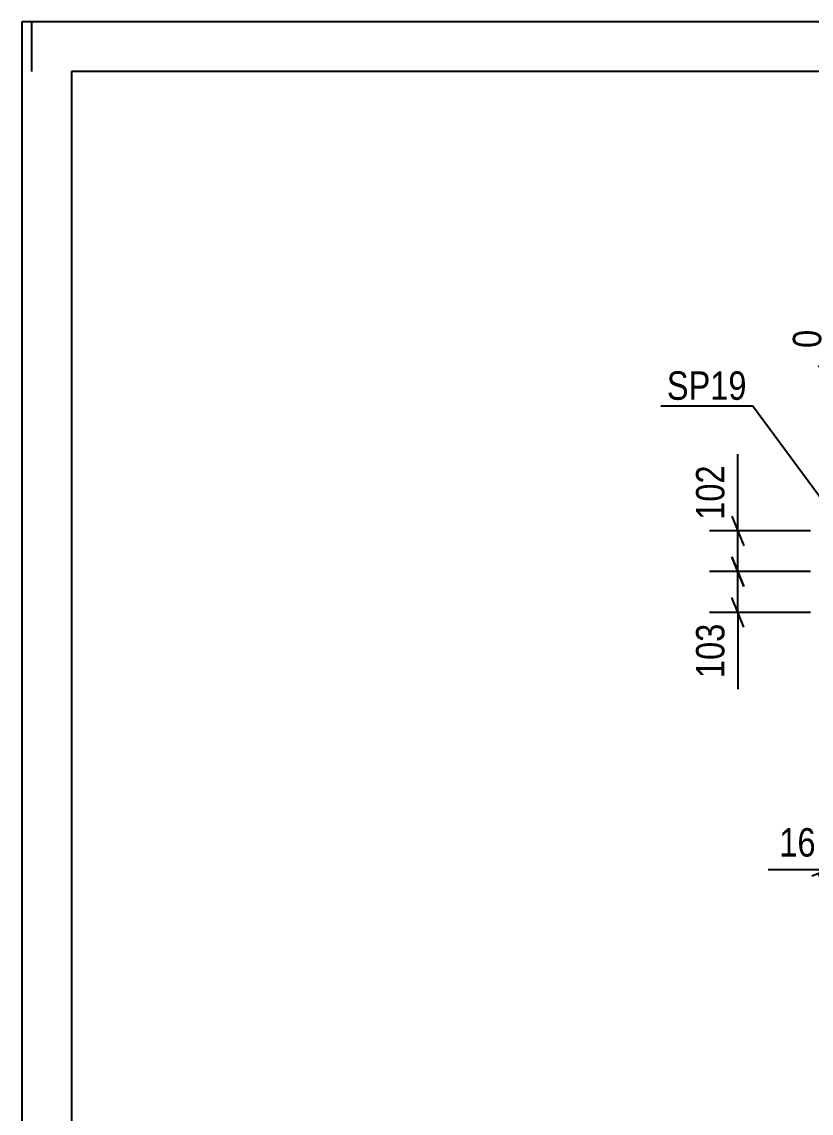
# Model space of a CAD drawing. Header units: millimetres. Extents: x -78 to 763, y -439 to 155.
# Drawn here: x -78.5 to 1, y 45.6 to 155.4 of the extents above; entities that cross this region are included whole.
import ezdxf

# ---------------------------------------------------------------- set-up
doc = ezdxf.new("R2010")
doc.units = ezdxf.units.MM
doc.styles.add('Arial Narrow', font='ARIALN.TTF', dxfattribs={"height": 0.2})

# ---------------------------------------------------------------- blocks, each defined once
blk = doc.blocks.new('Unknown-800830732-1133')
at = {"color": 5, "linetype": 'Continuous'}
for p, q in [((762.53, 155.43), (-78.47, 155.43)), ((-78.47, 155.43), (-78.47, -438.57)), ((-77.47, 150.43), (-77.47, 155.43)), ((757.53, 150.43), (-73.47, 150.43)), ((-73.47, 150.43), (-73.47, -433.57))]:
    blk.add_line(p, q, dxfattribs=at)
blk = doc.blocks.new('StraightDimension-800830732-16154 - 2182')
at = {"color": 7, "linetype": 'Continuous'}
for p, q in [((-6.35, 104.18), (-6.35, 111.91)), ((-6.35, 104.18), (-6.35, 111.91)), ((-6.95, 105.68), (-5.75, 102.68)), ((0.96, 104.18), (-9.2, 104.18)), ((-6.35, 100.08), (-6.35, 104.18)), ((-5.75, 98.58), (-6.95, 101.58)), ((0.96, 100.08), (-9.2, 100.08))]:
    blk.add_line(p, q, dxfattribs=at)
at = {"color": 0}
blk.add_wipeout([(-7.1, 111.39), (-11.3, 111.39), (-11.3, 104.7), (-7.1, 104.7)], dxfattribs=at)
at = {"color": 3, "style": 'Arial Narrow'}
blk.add_text('102', height=2.863, rotation=90.0002, dxfattribs=at).set_placement((-7.7, 105.3))
blk = doc.blocks.new('StraightDimension-800830732-2395 - 2182')
at = {"color": 7, "linetype": 'Continuous'}
for p, q in [((2.61, 92.58), (2.61, 67.65)), ((3.25, 92.58), (3.25, 67.65)), ((1.11, 69.45), (4.11, 70.65)), ((4.75, 70.65), (1.75, 69.45)), ((2.61, 70.05), (-3.3, 70.05)), ((2.61, 70.05), (-3.3, 70.05)), ((2.61, 70.05), (3.25, 70.05))]:
    blk.add_line(p, q, dxfattribs=at)
at = {"color": 0}
blk.add_wipeout([(2.08, 70.8), (2.08, 75), (-2.77, 75), (-2.77, 70.8)], dxfattribs=at)
at = {"color": 3, "style": 'Arial Narrow'}
blk.add_text('16', height=2.863, dxfattribs=at).set_placement((-2.17, 71.4))
blk = doc.blocks.new('StraightDimension-800830732-14251 - 2182')
at = {"color": 7, "linetype": 'Continuous'}
for p, q in [((25.07, 105.08), (25.07, 128.08)), ((3.25, 103.08), (3.25, 124.42)), ((4.75, 121.9), (1.75, 120.7)), ((3.25, 121.3), (25.07, 121.3)), ((23.57, 120.7), (26.57, 121.9))]:
    blk.add_line(p, q, dxfattribs=at)
at = {"color": 0}
blk.add_wipeout([(17.5, 122.05), (17.5, 126.25), (10.82, 126.25), (10.82, 122.05)], dxfattribs=at)
at = {"color": 3, "style": 'Arial Narrow'}
blk.add_text('996', height=2.863, dxfattribs=at).set_placement((11.42, 122.65))
at = {"color": 0, "linetype": 'Continuous'}
for points in [[(24.47, 128.68), (20.27, 128.68), (20.27, 122), (24.47, 122)], [(2.65, 125.02), (-1.55, 125.02), (-1.55, 122), (2.65, 122)]]:
    blk.add_wipeout(points, dxfattribs=at)
at = {"color": 3, "linetype": 'Continuous', "style": 'Arial Narrow'}
for s, height, p in [('996', 2.863, (23.87, 122.6)), ('0', 2.86, (2.05, 122.6))]:
    blk.add_text(s, height=height, rotation=90.0002, dxfattribs=at).set_placement(p)
blk = doc.blocks.new('StraightDimension-800830732-16155 - 2182')
at = {"color": 7, "linetype": 'Continuous'}
for p, q in [((-6.95, 101.58), (-5.75, 98.58)), ((0.96, 100.08), (-9.2, 100.08)), ((-6.35, 95.98), (-6.35, 100.08)), ((-5.75, 94.48), (-6.95, 97.48)), ((0.96, 95.98), (-9.2, 95.98)), ((-6.35, 95.98), (-6.35, 88.24)), ((-6.35, 95.98), (-6.35, 88.24))]:
    blk.add_line(p, q, dxfattribs=at)
at = {"color": 0}
blk.add_wipeout([(-7.1, 95.45), (-11.3, 95.45), (-11.3, 88.77), (-7.1, 88.77)], dxfattribs=at)
at = {"color": 3, "style": 'Arial Narrow'}
blk.add_text('103', height=2.863, rotation=90.0002, dxfattribs=at).set_placement((-7.7, 89.37))
blk = doc.blocks.new('Mark-800830732-2282 - 2182')
at = {"color": 30, "linetype": 'Continuous'}
for p in [(-14.1, 116.78), (2.93, 106.22)]:
    blk.add_line(p, (-4.86, 116.78), dxfattribs=at)
at = {"color": 0}
blk.add_wipeout([(-5.46, 117.38), (-5.46, 120.38), (-13.5, 120.38), (-13.5, 117.38)], dxfattribs=at)
blk.add_wipeout([(-5.46, 117.38), (-5.46, 120.38), (-13.5, 120.38), (-13.5, 117.38)], dxfattribs=at)
at = {"color": 3, "style": 'Arial Narrow'}
blk.add_text('SP19', height=2.863, dxfattribs=at).set_placement((-13.5, 117.38))

msp = doc.modelspace()

# ---------------------------------------------------------------- block references
msp.add_blockref('Unknown-800830732-1133', (0, 0))

# ---------------------------------------------------------------- next in the draw order: block references
for name in ['StraightDimension-800830732-16154 - 2182', 'StraightDimension-800830732-2395 - 2182']:
    msp.add_blockref(name, (0, 0))

# ---------------------------------------------------------------- next in the draw order: block references
for name in ['StraightDimension-800830732-14251 - 2182', 'StraightDimension-800830732-16155 - 2182']:
    msp.add_blockref(name, (0, 0))

# ---------------------------------------------------------------- next in the draw order: block references
msp.add_blockref('Mark-800830732-2282 - 2182', (0, 0))

doc.saveas('drawing.dxf')
